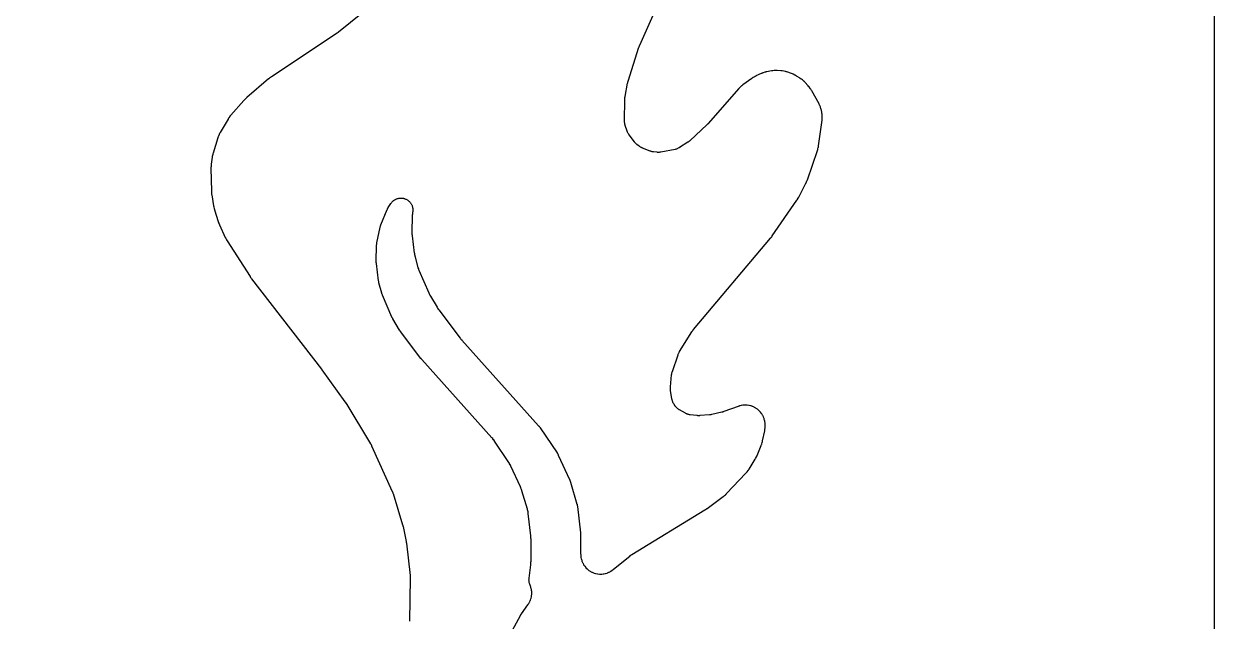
# Model space of a CAD drawing. Header units: millimetres. Extents: x 0 to 300, y 0 to 300.
# Drawn here: x 150.5 to 300.1, y 150 to 225 of the extents above; entities that cross this region are included whole.
import ezdxf

# ---------------------------------------------------------------- set-up
doc = ezdxf.new("R2010")
doc.units = ezdxf.units.MM
doc.layers.add('CUT', color=7, linetype='CONTINUOUS')

msp = doc.modelspace()

# ---------------------------------------------------------------- linework, layer by layer
at = {"layer": 'CUT'}
for points in [[(1.4375, 300.0625), (298.5625, 300.0625), (299.4478, 300.0625), (299.5212, 300.0589), (299.5794, 300.0503), (299.6365, 300.036), (299.6918, 300.0162), (299.745, 299.991), (299.7954, 299.9608), (299.8427, 299.9257), (299.8863, 299.8863), (299.9257, 299.8427), (299.9608, 299.7954), (299.991, 299.745), (300.0162, 299.6918), (300.036, 299.6365), (300.0503, 299.5794), (300.0589, 299.5212), (300.0625, 299.4478), (300.0625, 298.5625), (300.0625, 1.4375)], [(193.0363, 226.3944), (190.0201, 223.9931), (190.0125, 223.9871), (189.9947, 223.9733), (189.987, 223.9674), (189.9776, 223.9602), (189.9699, 223.9544), (189.9519, 223.941), (189.9441, 223.9353), (189.9378, 223.9307), (189.93, 223.925), (189.9116, 223.912), (189.9037, 223.9064), (189.894, 223.8997), (189.8861, 223.8942), (189.8674, 223.8815), (189.8594, 223.8761), (181.592, 218.3822), (181.5772, 218.372), (181.4818, 218.3045), (181.4673, 218.2938), (181.3502, 218.2055), (181.336, 218.1945), (181.2449, 218.1213), (181.231, 218.1098), (178.5094, 215.7873), (178.4935, 215.7733), (178.3919, 215.6802), (178.3765, 215.6656), (178.2534, 215.5445), (178.2385, 215.5294), (178.1438, 215.4294), (178.1295, 215.4137), (176.4843, 213.5494), (176.475, 213.5387), (176.4157, 213.4681), (176.4067, 213.4572), (176.372, 213.414), (176.3548, 213.3914), (176.2465, 213.2424), (176.2304, 213.2191), (176.2, 213.1728), (176.1923, 213.1608), (176.1436, 213.0826), (176.1362, 213.0705), (175.1287, 211.3665), (175.1199, 211.3511), (175.0644, 211.2505), (175.0561, 211.2349), (175.0245, 211.1736), (175.0093, 211.1416), (174.9164, 210.9316), (174.9031, 210.8988), (174.879, 210.8342), (174.8731, 210.8175), (174.8361, 210.7087), (174.8306, 210.6919), (174.2484, 208.7971), (174.2449, 208.7853), (174.223, 208.7086), (174.2198, 208.6968), (174.2076, 208.6504), (174.2018, 208.6266), (174.1676, 208.4708), (174.1628, 208.4468), (174.1544, 208.3995), (174.1524, 208.3874), (174.1401, 208.3086), (174.1383, 208.2965), (174.0152, 207.3865), (174.0139, 207.376), (174.0052, 207.3025), (174.004, 207.2915), (173.9993, 207.2433), (173.9974, 207.22), (173.9887, 207.0745), (173.9878, 207.052), (173.987, 207.013), (173.9868, 207.0024), (173.9865, 206.9293), (173.9866, 206.9174), (174.0313, 204.0163), (174.0316, 204.0055), (174.0341, 203.9301), (174.0346, 203.9189), (174.0372, 203.8696), (174.0389, 203.8458), (174.0525, 203.698), (174.0551, 203.6752), (174.0602, 203.6358), (174.0617, 203.6251), (174.0727, 203.5514), (174.0746, 203.5395), (174.304, 202.1884), (174.3079, 202.1677), (174.3356, 202.0335), (174.3402, 202.013), (174.3808, 201.846), (174.3861, 201.8256), (174.4232, 201.6938), (174.4292, 201.6736), (174.8981, 200.2036), (174.9041, 200.186), (174.9442, 200.0725), (174.9506, 200.0551), (175.0054, 199.9142), (175.0123, 199.897), (175.0594, 199.7862), (175.0669, 199.7692), (175.789, 198.2047), (175.7978, 198.1864), (175.8571, 198.0686), (175.8665, 198.0506), (175.9458, 197.9054), (175.9559, 197.8877), (176.023, 197.7742), (176.0336, 197.7569), (178.8912, 193.2761), (178.8987, 193.2646), (178.9482, 193.1908), (178.956, 193.1795), (179.0202, 193.0882), (179.0282, 193.0771), (179.0811, 193.0056), (179.0893, 192.9947), (187.8822, 181.6398), (187.889, 181.6311), (187.8957, 181.6223), (187.9038, 181.6116), (187.9081, 181.6058), (187.9162, 181.5949), (187.92, 181.5898), (187.9225, 181.5863), (187.9291, 181.5773), (187.9319, 181.5735), (190.8205, 177.5555), (190.8246, 177.5499), (190.834, 177.5366), (190.838, 177.5308), (190.8476, 177.5169), (190.8525, 177.5099), (190.8637, 177.4935), (190.8684, 177.4865), (190.8723, 177.4807), (190.877, 177.4735), (190.8881, 177.4565), (190.8928, 177.4493), (190.895, 177.4458), (190.9005, 177.4372), (190.9131, 177.4171), (190.9184, 177.4084), (194.0366, 172.2882), (194.0437, 172.2764), (194.0599, 172.2488), (194.0668, 172.2369), (194.075, 172.2225), (194.0817, 172.2105), (194.097, 172.1825), (194.1035, 172.1705), (194.1086, 172.1608), (194.1149, 172.1486), (194.1294, 172.1202), (194.1355, 172.1079), (194.1429, 172.0929), (194.1488, 172.0806), (194.1624, 172.0517), (194.1682, 172.0393), (196.7637, 166.3088), (196.7696, 166.2954), (196.7832, 166.264), (196.789, 166.2504), (196.7958, 166.2339), (196.8013, 166.2203), (196.8139, 166.1884), (196.8192, 166.1747), (196.8234, 166.1637), (196.8284, 166.1499), (196.84, 166.1176), (196.8448, 166.1038), (196.8506, 166.0868), (196.8552, 166.0729), (196.8657, 166.0402), (196.87, 166.0262), (198.0669, 162.0835), (198.0698, 162.0738), (198.0764, 162.0512), (198.0792, 162.0416), (198.0825, 162.0297), (198.0851, 162.02), (198.0912, 161.9973), (198.0937, 161.9875), (198.0957, 161.9797), (198.0982, 161.9699), (198.1037, 161.9471), (198.1061, 161.9373), (198.1088, 161.9253), (198.111, 161.9155), (198.1161, 161.8925), (198.1182, 161.8827), (198.5088, 160.0059), (198.5109, 159.9958), (198.5155, 159.9722), (198.5174, 159.962), (198.5197, 159.9496), (198.5215, 159.9395), (198.5256, 159.9157), (198.5273, 159.9055), (198.5286, 159.8973), (198.5302, 159.8871), (198.5338, 159.8633), (198.5352, 159.8531), (198.5369, 159.8406), (198.5383, 159.8304), (198.5413, 159.8065), (198.5425, 159.7962), (199.0027, 155.7574), (199.0042, 155.7431), (199.0075, 155.7097), (199.0088, 155.6953), (199.0102, 155.6778), (199.0112, 155.6635), (199.0134, 155.6299), (199.0143, 155.6156), (199.0148, 155.604), (199.0154, 155.5897), (199.0166, 155.5561), (199.0169, 155.5417), (199.0172, 155.5241), (199.0174, 155.5097), (199.0174, 155.4761), (199.0173, 155.4617), (198.9378, 149.9957)], [(207.2616, 140.4335), (212.8682, 150.6983), (212.8748, 150.7101), (212.8903, 150.7375), (212.897, 150.7492), (212.9053, 150.7634), (212.9122, 150.7749), (212.9285, 150.8018), (212.9356, 150.8133), (212.9413, 150.8225), (212.9486, 150.8339), (212.9657, 150.8603), (212.9731, 150.8715), (212.9823, 150.8852), (212.9898, 150.8963), (213.0077, 150.9222), (213.0155, 150.9333), (213.8029, 152.0368), (213.8111, 152.0487), (213.8638, 152.1264), (213.8718, 152.1384), (213.9023, 152.1858), (213.9173, 152.2105), (214.0098, 152.3708), (214.0363, 152.4222), (214.1119, 152.5884), (214.1333, 152.642), (214.1926, 152.8147), (214.2087, 152.8702), (214.2512, 153.0478), (214.2619, 153.1045), (214.287, 153.2854), (214.2922, 153.3429), (214.2999, 153.5253), (214.2995, 153.5831), (214.2896, 153.7654), (214.2837, 153.8228), (214.2563, 154.0034), (214.2449, 154.06), (214.2003, 154.237), (214.1835, 154.2923), (214.1212, 154.4666), (214.1109, 154.4936), (214.0893, 154.5457), (214.0886, 154.5474), (214.069, 154.5946), (214.0422, 154.6636), (214.0162, 154.7407), (214.0013, 154.7928), (213.9824, 154.8719), (213.9722, 154.9251), (213.9605, 155.0056), (213.9552, 155.0595), (213.9508, 155.1407), (213.9503, 155.1949), (213.9533, 155.2762), (213.9594, 155.3505), (213.9637, 155.3909), (214.1768, 157.0577), (214.1789, 157.0767), (214.1908, 157.2001), (214.1923, 157.2192), (214.2022, 157.3745), (214.2031, 157.3935), (214.207, 157.5175), (214.2073, 157.5366), (214.2072, 160.2798), (214.207, 160.2971), (214.2037, 160.4096), (214.203, 160.4269), (214.1948, 160.5678), (214.1936, 160.5851), (214.1838, 160.6972), (214.1821, 160.7144), (213.8555, 163.531), (213.8538, 163.5438), (213.8424, 163.6267), (213.8405, 163.6394), (213.8326, 163.6891), (213.828, 163.7145), (213.7945, 163.8784), (213.7888, 163.9035), (213.7767, 163.9523), (213.7734, 163.9648), (213.7514, 164.0456), (213.7479, 164.058), (213.0625, 166.3788), (213.056, 166.3994), (213.0114, 166.5327), (213.0041, 166.5531), (212.9421, 166.7182), (212.9342, 166.7383), (212.88, 166.8681), (212.8713, 166.8879), (211.6745, 169.4878), (211.6693, 169.4987), (211.6352, 169.5691), (211.6298, 169.5799), (211.6084, 169.6218), (211.5971, 169.6431), (211.5205, 169.7795), (211.5083, 169.8002), (211.4836, 169.8403), (211.4772, 169.8505), (211.4348, 169.9163), (211.4282, 169.9264), (209.6094, 172.6313), (209.5975, 172.6484), (209.5182, 172.7579), (209.5057, 172.7746), (209.4015, 172.9085), (209.3885, 172.9246), (209.3018, 173.0284), (209.2881, 173.0442), (200.4743, 182.8793), (200.4671, 182.8873), (200.4506, 182.9063), (200.4435, 182.9144), (200.4402, 182.9183), (200.4359, 182.9233), (200.426, 182.9352), (200.4218, 182.9402), (200.4186, 182.9441), (200.4111, 182.9533), (200.3937, 182.9748), (200.3869, 182.9833), (200.3822, 182.9894), (200.3714, 183.0034), (200.3667, 183.0095), (197.8178, 186.3723), (197.8148, 186.3762), (197.8101, 186.3825), (197.7962, 186.4015), (197.7717, 186.4361), (197.761, 186.4514), (197.7508, 186.4665), (197.7476, 186.4713), (197.7453, 186.4747), (197.7321, 186.495), (197.7077, 186.5337), (197.697, 186.5511), (196.8498, 187.9633), (196.8468, 187.9684), (196.842, 187.9764), (196.828, 188.001), (196.8035, 188.0457), (196.793, 188.0654), (196.783, 188.0848), (196.7798, 188.0909), (196.7776, 188.0954), (196.7648, 188.1215), (196.7415, 188.1713), (196.7315, 188.1936), (195.5256, 190.9659), (195.5225, 190.973), (195.5207, 190.9773), (195.4993, 191.0328), (195.4616, 191.141), (195.4437, 191.1982), (195.4434, 191.1994), (195.4406, 191.2098), (195.1006, 192.5039), (195.0991, 192.5096), (195.0968, 192.5186), (195.0903, 192.5458), (195.0793, 192.5952), (195.0747, 192.6169), (195.0706, 192.6381), (195.0693, 192.6448), (195.0683, 192.6497), (195.0634, 192.6781), (195.055, 192.7319), (195.0516, 192.7559), (194.7708, 194.9376), (194.7699, 194.9452), (194.7693, 194.9497), (194.7643, 195.0077), (194.7581, 195.1195), (194.7568, 195.1781), (194.7568, 195.1792), (194.757, 195.1898), (194.8016, 197.2199), (194.8035, 197.2614), (194.8087, 197.3374), (194.8182, 197.4199), (194.8303, 197.495), (194.8379, 197.5359), (195.2474, 199.4888), (195.257, 199.5299), (195.2765, 199.605), (195.3015, 199.6858), (195.328, 199.7586), (195.3433, 199.7981), (196.1372, 201.7036), (196.1418, 201.7143), (196.1459, 201.7238), (196.1648, 201.7648), (196.1903, 201.8166), (196.2228, 201.8766), (196.2543, 201.93), (196.2722, 201.9589), (196.5829, 202.4421), (196.6078, 202.4788), (196.6549, 202.5447), (196.7098, 202.614), (196.7486, 202.6584), (196.8101, 202.722), (196.853, 202.7623), (196.9204, 202.8195), (196.9671, 202.8554), (197.0398, 202.9058), (197.0898, 202.9369), (197.1672, 202.9799), (197.22, 203.006), (197.3011, 203.0412), (197.3562, 203.0619), (197.4405, 203.089), (197.4973, 203.1042), (197.5838, 203.1229), (197.6419, 203.1325), (197.7298, 203.1425), (197.7886, 203.1464), (197.877, 203.1478), (197.9359, 203.1458), (198.024, 203.1385), (198.0824, 203.1308), (198.1694, 203.1149), (198.2268, 203.1015), (198.3118, 203.0771), (198.3676, 203.0581), (198.4498, 203.0255), (198.5034, 203.0011), (198.582, 202.9606), (198.633, 202.931), (198.7073, 202.883), (198.7551, 202.8486), (198.8243, 202.7935), (198.8685, 202.7546), (198.9319, 202.693), (198.9721, 202.6499), (199.0292, 202.5823), (199.065, 202.5355), (199.1151, 202.4627), (199.1461, 202.4126), (199.1889, 202.3352), (199.2148, 202.2823), (199.2498, 202.201), (199.2704, 202.1458), (199.2972, 202.0616), (199.3123, 202.0046), (199.3307, 201.9181), (199.3402, 201.86), (199.35, 201.7721), (199.3537, 201.7133), (199.3548, 201.6248), (199.3527, 201.566), (199.3452, 201.4778), (199.3343, 201.3975), (199.3273, 201.3538), (199.3266, 201.3503), (199.3243, 201.3367), (199.3156, 201.2833), (199.3118, 201.2558), (199.2913, 201.0771), (199.2888, 201.0495), (199.2851, 200.9955), (199.2843, 200.9817), (199.2802, 200.8918), (199.2798, 200.878), (199.236, 198.8893), (199.2358, 198.8787), (199.2355, 198.8049), (199.2355, 198.7938), (199.2362, 198.7454), (199.237, 198.7221), (199.2447, 198.5768), (199.2463, 198.5544), (199.2498, 198.5155), (199.2508, 198.505), (199.2587, 198.4324), (199.2601, 198.4206), (199.5414, 196.2296), (199.5442, 196.2104), (199.5643, 196.0862), (199.5677, 196.0672), (199.5978, 195.9122), (199.6018, 195.8932), (199.6299, 195.7706), (199.6345, 195.7518), (199.9506, 194.548), (199.9535, 194.5376), (199.974, 194.4648), (199.9771, 194.454), (199.9915, 194.4066), (199.9989, 194.3839), (200.0476, 194.2432), (200.0555, 194.2216), (200.07, 194.1845), (200.074, 194.1744), (200.1024, 194.1053), (200.1072, 194.0941), (201.3447, 191.2472), (201.3528, 191.2294), (201.4071, 191.1148), (201.4157, 191.0973), (201.4886, 190.9558), (201.4978, 190.9386), (201.5595, 190.8277), (201.5692, 190.8108), (202.3947, 189.4345), (202.4032, 189.4207), (202.4599, 189.3317), (202.4689, 189.3181), (202.5431, 189.2083), (202.5524, 189.195), (202.6138, 189.1091), (202.6235, 189.096), (205.3071, 185.5553), (205.3147, 185.5456), (205.3643, 185.4828), (205.3721, 185.4732), (205.436, 185.3957), (205.4439, 185.3862), (205.4961, 185.3256), (205.5042, 185.3163), (215.1583, 174.5429), (215.1686, 174.5312), (215.1924, 174.5037), (215.2025, 174.4918), (215.2147, 174.4772), (215.2246, 174.4652), (215.2475, 174.4368), (215.2571, 174.4246), (215.2741, 174.4028), (215.2836, 174.3904), (215.3055, 174.3613), (215.3147, 174.3487), (215.3259, 174.3333), (215.3349, 174.3206), (215.3558, 174.2907), (215.3646, 174.2778), (217.4832, 171.1269), (217.4882, 171.1194), (217.4965, 171.1068), (217.5157, 171.0763), (217.5473, 171.0238), (217.5609, 171.0004), (217.5623, 170.9979), (217.5752, 170.9741), (217.6036, 170.9199), (217.6196, 170.8875), (217.6261, 170.8739), (217.6299, 170.8658), (219.0384, 167.8061), (219.045, 167.7913), (219.0602, 167.7566), (219.0666, 167.7417), (219.0742, 167.7234), (219.0803, 167.7084), (219.0943, 167.6732), (219.1001, 167.658), (219.1102, 167.6312), (219.1158, 167.616), (219.1285, 167.5803), (219.1338, 167.5649), (219.14, 167.5462), (219.1451, 167.5307), (219.1564, 167.4946), (219.1612, 167.4791), (219.981, 164.7029), (219.9837, 164.6936), (219.9881, 164.6782), (219.9978, 164.6408), (220.013, 164.5772), (220.0192, 164.5489), (220.0198, 164.5458), (220.0252, 164.5174), (220.0362, 164.4529), (220.0419, 164.4147), (220.0439, 164.3987), (220.0451, 164.3891), (220.4279, 161.0879), (220.4293, 161.0749), (220.4323, 161.0448), (220.4336, 161.0319), (220.4349, 161.0161), (220.436, 161.0032), (220.4381, 160.9729), (220.439, 160.96), (220.4403, 160.937), (220.441, 160.9241), (220.4423, 160.8938), (220.4428, 160.8808), (220.4432, 160.865), (220.4435, 160.852), (220.4439, 160.8217), (220.444, 160.8087), (220.4441, 158.4691), (220.4443, 158.4543), (220.4467, 158.3586), (220.4472, 158.3439), (220.45, 158.2864), (220.4522, 158.257), (220.4707, 158.069), (220.4794, 158.0107), (220.5158, 157.828), (220.5301, 157.7709), (220.5842, 157.5926), (220.6041, 157.5372), (220.6754, 157.3651), (220.7006, 157.3118), (220.7885, 157.1476), (220.8188, 157.097), (220.9224, 156.9422), (220.9575, 156.8949), (221.0758, 156.751), (221.1154, 156.7073), (221.2472, 156.5757), (221.2909, 156.5361), (221.435, 156.4181), (221.4823, 156.383), (221.6373, 156.2796), (221.6879, 156.2494), (221.8522, 156.1617), (221.9055, 156.1365), (222.0777, 156.0654), (222.1332, 156.0456), (222.3115, 155.9917), (222.3687, 155.9774), (222.5514, 155.9413), (222.6097, 155.9327), (222.7951, 155.9147), (222.854, 155.9118), (223.0403, 155.9121), (223.0991, 155.915), (223.2845, 155.9335), (223.3428, 155.9422), (223.5254, 155.9788), (223.5825, 155.9932), (223.7607, 156.0476), (223.8162, 156.0675), (223.9882, 156.139), (224.0414, 156.1643), (224.2056, 156.2524), (224.2561, 156.2828), (224.4129, 156.3879), (224.437, 156.4049), (224.4832, 156.4393), (224.4949, 156.4482), (224.5703, 156.5073), (224.5818, 156.5165), (226.6043, 158.1822), (226.6167, 158.1922), (226.6457, 158.2152), (226.6582, 158.225), (226.6736, 158.2368), (226.6863, 158.2463), (226.7161, 158.2683), (226.7289, 158.2776), (226.7518, 158.2939), (226.7648, 158.303), (226.7954, 158.3239), (226.8086, 158.3328), (226.8247, 158.3435), (226.8381, 158.3521), (226.8693, 158.3719), (226.8828, 158.3803), (236.0604, 163.9792), (236.0713, 163.986), (236.1416, 164.0309), (236.1524, 164.038), (236.2394, 164.0963), (236.25, 164.1036), (236.3183, 164.1516), (236.3288, 164.159), (238.3701, 165.658), (238.3807, 165.666), (238.449, 165.7185), (238.4594, 165.7267), (238.4998, 165.7592), (238.5201, 165.7763), (238.6494, 165.8901), (238.6689, 165.9081), (238.7063, 165.944), (238.7157, 165.9533), (238.7765, 166.0144), (238.7857, 166.0239), (241.2105, 168.5721), (241.2213, 168.5837), (241.2902, 168.66), (241.3006, 168.6719), (241.3408, 168.7188), (241.3607, 168.7434), (241.4859, 168.9063), (241.5045, 168.9319), (241.5395, 168.9828), (241.5483, 168.996), (241.6043, 169.0822), (241.6128, 169.0956), (242.3825, 170.3521), (242.3882, 170.3616), (242.4274, 170.4283), (242.4331, 170.4383), (242.458, 170.4826), (242.4695, 170.5041), (242.5387, 170.6399), (242.549, 170.6611), (242.5661, 170.6982), (242.5706, 170.7083), (242.6014, 170.7784), (242.6062, 170.7898), (243.1413, 172.0811), (243.1466, 172.0944), (243.1801, 172.181), (243.1851, 172.1944), (243.2039, 172.2469), (243.213, 172.274), (243.2674, 172.4516), (243.2751, 172.4791), (243.2889, 172.5332), (243.2923, 172.5471), (243.3131, 172.6376), (243.3161, 172.6516), (243.5714, 173.8971), (243.574, 173.9105), (243.5898, 173.9977), (243.592, 174.0111), (243.6003, 174.0637), (243.604, 174.0907), (243.6236, 174.2666), (243.6261, 174.2937), (243.6296, 174.3468), (243.6303, 174.3605), (243.6341, 174.4489), (243.6346, 174.4625), (243.6359, 174.529), (243.636, 174.5436), (243.6357, 174.6382), (243.6354, 174.6528), (243.6339, 174.7096), (243.6323, 174.7387), (243.618, 174.9247), (243.6108, 174.9825), (243.579, 175.1638), (243.5661, 175.2206), (243.5169, 175.3979), (243.4986, 175.4532), (243.4324, 175.625), (243.4089, 175.6782), (243.3264, 175.8427), (243.2978, 175.8934), (243.1997, 176.0492), (243.1663, 176.0969), (243.0536, 176.2424), (243.0158, 176.2867), (242.8895, 176.4206), (242.8475, 176.4609), (242.7089, 176.582), (242.6632, 176.6181), (242.5135, 176.7251), (242.4645, 176.7566), (242.3051, 176.8486), (242.2533, 176.8753), (242.0858, 176.9514), (242.0316, 176.9729), (241.8575, 177.0324), (241.8015, 177.0485), (241.6224, 177.0909), (241.5652, 177.1015), (241.3828, 177.1264), (241.3248, 177.1314), (241.1409, 177.1384), (241.0827, 177.1378), (240.8989, 177.127), (240.841, 177.1207), (240.6592, 177.0921), (240.6022, 177.0803), (240.4215, 177.0336), (240.3935, 177.0256), (240.3392, 177.0087), (240.3254, 177.0042), (240.2358, 176.9739), (240.222, 176.9691), (238.4576, 176.3248), (238.4445, 176.3201), (238.4139, 176.3095), (238.4008, 176.305), (238.3847, 176.2997), (238.3715, 176.2954), (238.3406, 176.2858), (238.3273, 176.2817), (238.3037, 176.2747), (238.2904, 176.2709), (238.2592, 176.2621), (238.2458, 176.2585), (238.2294, 176.2542), (238.2159, 176.2507), (238.1845, 176.243), (238.171, 176.2397), (236.9336, 175.9543), (236.927, 175.9528), (236.9115, 175.9494), (236.9049, 175.9479), (236.902, 175.9473), (236.8759, 175.9421), (236.8147, 175.9308), (236.7933, 175.9272), (236.7597, 175.9226), (236.683, 175.9138), (236.6497, 175.9105), (235.4113, 175.8135), (235.3998, 175.8127), (235.3809, 175.8114), (235.3355, 175.8096), (235.259, 175.8085), (235.2251, 175.8086), (235.2214, 175.8087), (235.1875, 175.8101), (235.1108, 175.8147), (235.0656, 175.8186), (235.0469, 175.8207), (235.0356, 175.822), (234.1882, 175.9273), (234.1773, 175.9287), (234.1619, 175.9308), (234.1128, 175.9389), (234.0461, 175.9518), (233.9709, 175.9698), (233.9213, 175.9838), (233.848, 176.0082), (233.7998, 176.0265), (233.7288, 176.057), (233.6676, 176.0865), (233.6234, 176.1093), (233.6097, 176.1168), (233.6001, 176.1222), (232.8475, 176.5496), (232.8385, 176.5548), (232.8375, 176.5554), (232.7898, 176.5852), (232.7216, 176.631), (232.6466, 176.6872), (232.5992, 176.7266), (232.5309, 176.7898), (232.4876, 176.8342), (232.4262, 176.9041), (232.3763, 176.9672), (232.3428, 177.0124), (232.3411, 177.0148), (232.335, 177.0239), (232.1609, 177.2814), (232.1553, 177.2897), (232.1547, 177.2907), (232.126, 177.3371), (232.0862, 177.4063), (232.0449, 177.4873), (232.0204, 177.5419), (231.9876, 177.6261), (231.9687, 177.6831), (231.9445, 177.7701), (231.9274, 177.8463), (231.9171, 177.8999), (231.9166, 177.9028), (231.915, 177.9133), (231.7545, 178.9896), (231.7526, 179.0029), (231.7497, 179.025), (231.7441, 179.0783), (231.7375, 179.1688), (231.7354, 179.2089), (231.7353, 179.213), (231.735, 179.2532), (231.7365, 179.344), (231.7389, 179.3975), (231.7406, 179.4197), (231.7417, 179.4331), (231.8778, 180.9373), (231.8791, 180.9506), (231.8814, 180.9727), (231.8886, 181.0258), (231.9035, 181.1153), (231.911, 181.1547), (231.9118, 181.1587), (231.921, 181.1978), (231.9438, 181.2856), (231.9588, 181.337), (231.9657, 181.3582), (231.9699, 181.3709), (232.6835, 183.4658), (232.6878, 183.478), (232.695, 183.4983), (232.7138, 183.5465), (232.748, 183.6273), (232.7639, 183.6628), (232.7656, 183.6664), (232.7831, 183.7011), (232.8241, 183.7787), (232.8496, 183.8238), (232.8608, 183.8422), (232.8676, 183.8532), (234.4263, 186.3469), (234.4349, 186.3603), (234.4551, 186.3915), (234.4639, 186.4047), (234.4748, 186.4208), (234.4838, 186.434), (234.5052, 186.4644), (234.5144, 186.4773), (234.531, 186.5001), (234.5405, 186.5129), (234.5629, 186.5425), (234.5726, 186.5552), (234.5846, 186.5705), (234.5945, 186.5829), (234.618, 186.6117), (234.6281, 186.624), (244.2959, 198.0957), (244.305, 198.1068), (244.3635, 198.1797), (244.3724, 198.191), (244.4436, 198.2843), (244.4522, 198.2958), (244.5072, 198.3714), (244.5155, 198.3832), (247.6089, 202.8626), (247.6193, 202.8783), (247.6858, 202.9812), (247.6957, 202.9972), (247.775, 203.1289), (247.7844, 203.1452), (247.8442, 203.2521), (247.8532, 203.2687), (248.7594, 205.0149), (248.7641, 205.0242), (248.7967, 205.0899), (248.8015, 205.0997), (248.8221, 205.1431), (248.8317, 205.1642), (248.8885, 205.297), (248.8969, 205.3176), (248.9107, 205.3537), (248.9144, 205.3635), (248.9392, 205.4316), (248.9432, 205.4427), (250.2048, 209.1247), (250.2094, 209.1385), (250.2376, 209.228), (250.2418, 209.2418), (250.2575, 209.296), (250.2649, 209.324), (250.3084, 209.5066), (250.3144, 209.5349), (250.3248, 209.5904), (250.3273, 209.6046), (250.3424, 209.6973), (250.3446, 209.7116), (250.7882, 212.9203), (250.7898, 212.9332), (250.7996, 213.0172), (250.801, 213.0302), (250.8057, 213.0808), (250.8076, 213.1068), (250.816, 213.2735), (250.8164, 213.3255), (250.8105, 213.4901), (250.8063, 213.5419), (250.7859, 213.7076), (250.7821, 213.7333), (250.7737, 213.7835), (250.7714, 213.7963), (250.7556, 213.8794), (250.753, 213.8922), (250.6949, 214.165), (250.6917, 214.1792), (250.6696, 214.2717), (250.6661, 214.2859), (250.6515, 214.3411), (250.6433, 214.3692), (250.5866, 214.5479), (250.5662, 214.6028), (250.4923, 214.7751), (250.4802, 214.8017), (250.4551, 214.853), (250.4486, 214.8661), (250.4048, 214.9505), (250.398, 214.9634), (249.4834, 216.6281), (249.4745, 216.6438), (249.415, 216.7448), (249.4056, 216.7603), (249.368, 216.8198), (249.3479, 216.8497), (249.2112, 217.0401), (249.1892, 217.0688), (249.1448, 217.1234), (249.1332, 217.1372), (249.0565, 217.226), (249.0445, 217.2394), (248.6247, 217.6964), (248.6157, 217.706), (248.5562, 217.768), (248.5469, 217.7774), (248.5103, 217.8139), (248.4912, 217.8321), (248.366, 217.9463), (248.3255, 217.9802), (248.1907, 218.083), (248.1694, 218.0985), (248.127, 218.128), (248.116, 218.1354), (248.0444, 218.1829), (248.0333, 218.1901), (247.582, 218.4752), (247.5672, 218.4842), (247.4703, 218.5416), (247.4553, 218.5502), (247.3962, 218.5829), (247.3654, 218.5988), (247.1627, 218.6962), (247.131, 218.7103), (247.0686, 218.736), (247.0525, 218.7424), (246.9472, 218.7822), (246.9309, 218.788), (246.3665, 218.9829), (246.3537, 218.9872), (246.2699, 219.014), (246.257, 219.018), (246.2063, 219.0329), (246.1802, 219.04), (246.0119, 219.0816), (245.9589, 219.0922), (245.7876, 219.1185), (245.7607, 219.122), (245.7082, 219.1276), (245.6947, 219.1289), (245.6072, 219.1363), (245.5937, 219.1373), (245.1531, 219.1647), (245.1405, 219.1653), (245.0588, 219.1687), (245.0463, 219.169), (244.9971, 219.17), (244.9719, 219.17), (244.8106, 219.1665), (244.7604, 219.1633), (244.6, 219.1462), (244.575, 219.143), (244.5264, 219.1358), (244.5139, 219.1338), (244.4333, 219.1201), (244.4209, 219.1178), (243.8576, 219.0097), (243.8402, 219.006), (243.7272, 218.9808), (243.7098, 218.9767), (243.6425, 218.9596), (243.6082, 218.9498), (243.3878, 218.8795), (243.3541, 218.8677), (243.2893, 218.8427), (243.2728, 218.836), (243.166, 218.7912), (243.1497, 218.7841), (242.4781, 218.4783), (242.4647, 218.4719), (242.3781, 218.4299), (242.3648, 218.4232), (242.3134, 218.3967), (242.2874, 218.3824), (242.1209, 218.2857), (242.0956, 218.2702), (242.0471, 218.2387), (242.0347, 218.2305), (241.9552, 218.1761), (241.9431, 218.1676), (240.845, 217.3754), (240.8314, 217.3653), (240.7439, 217.2983), (240.7306, 217.2878), (240.6792, 217.2462), (240.6535, 217.2241), (240.4906, 217.076), (240.4662, 217.0525), (240.4199, 217.0053), (240.4082, 216.993), (240.3332, 216.9123), (240.3219, 216.8997), (236.4786, 212.5161), (236.4712, 212.5078), (236.454, 212.4886), (236.4465, 212.4804), (236.4374, 212.4705), (236.4299, 212.4624), (236.4122, 212.4437), (236.4045, 212.4357), (236.3909, 212.4216), (236.3832, 212.4137), (236.365, 212.3954), (236.3572, 212.3876), (236.3475, 212.3781), (236.3396, 212.3704), (236.321, 212.3525), (236.313, 212.3449), (234.199, 210.3648), (234.1912, 210.3577), (234.1783, 210.3458), (234.1464, 210.318), (234.0914, 210.2722), (234.0667, 210.2524), (234.064, 210.2503), (234.0386, 210.2314), (233.9805, 210.1896), (233.9456, 210.1657), (233.9309, 210.1561), (233.922, 210.1504), (232.8587, 209.4766), (232.8498, 209.471), (232.8419, 209.4662), (232.7902, 209.4365), (232.7136, 209.396), (232.6245, 209.3549), (232.5638, 209.3308), (232.4707, 209.2996), (232.3871, 209.2766), (232.3292, 209.2627), (232.3201, 209.2608), (232.3098, 209.2588), (230.5191, 208.9132), (230.5079, 208.9111), (230.4892, 208.9078), (230.4439, 208.9008), (230.3845, 208.8932), (230.3047, 208.8866), (230.2245, 208.8836), (230.1444, 208.8841), (230.0846, 208.8871), (230.039, 208.8906), (230.0201, 208.8926), (230.0087, 208.8938), (229.6141, 208.9392), (229.6044, 208.9404), (229.5882, 208.9424), (229.5495, 208.9481), (229.499, 208.9567), (229.432, 208.9708), (229.3653, 208.9875), (229.2995, 209.0066), (229.2509, 209.0228), (229.214, 209.036), (229.1988, 209.0418), (229.1897, 209.0453), (228.207, 209.4326), (228.1974, 209.4365), (228.1815, 209.443), (228.1436, 209.4595), (228.0944, 209.4822), (228.0299, 209.5152), (227.9667, 209.5509), (227.9051, 209.5889), (227.8602, 209.6193), (227.8264, 209.6432), (227.8126, 209.6535), (227.8044, 209.6597), (227.5222, 209.8748), (227.5139, 209.8812), (227.5001, 209.892), (227.4677, 209.9185), (227.426, 209.9543), (227.3724, 210.0043), (227.3206, 210.0567), (227.2712, 210.111), (227.2359, 210.153), (227.2097, 210.1858), (227.1991, 210.1996), (227.1928, 210.208), (226.5375, 211.0885), (226.5308, 211.0976), (226.5197, 211.1129), (226.494, 211.1504), (226.4615, 211.2003), (226.4211, 211.2688), (226.3837, 211.3393), (226.3495, 211.4112), (226.3264, 211.466), (226.3097, 211.5083), (226.3033, 211.5261), (226.2994, 211.5368), (226.0486, 212.2538), (226.0454, 212.263), (226.0426, 212.2712), (226.0265, 212.3242), (226.0055, 212.402), (225.9862, 212.4911), (225.9763, 212.551), (225.9661, 212.6417), (225.9612, 212.7221), (225.9595, 212.7775), (225.9595, 212.7861), (225.9596, 212.7959), (225.9903, 215.5506), (225.9905, 215.5608), (225.9908, 215.5777), (225.9927, 215.6185), (225.9974, 215.6874), (225.9999, 215.7178), (226.0003, 215.721), (226.0039, 215.7514), (226.0132, 215.8198), (226.0197, 215.8601), (226.0227, 215.8768), (226.0246, 215.8868), (226.3516, 217.5657), (226.3542, 217.5784), (226.3604, 217.6081), (226.3632, 217.6209), (226.3667, 217.6364), (226.3696, 217.649), (226.3767, 217.6786), (226.3799, 217.6912), (226.3856, 217.7135), (226.3889, 217.7261), (226.3968, 217.7554), (226.4003, 217.768), (226.4047, 217.7832), (226.4084, 217.7957), (226.4172, 217.8248), (226.421, 217.8372), (227.7723, 222.084), (227.7763, 222.0961), (227.7857, 222.1243), (227.7898, 222.1363), (227.7949, 222.151), (227.7992, 222.163), (227.8094, 222.1909), (227.8139, 222.2028), (227.8219, 222.2238), (227.8265, 222.2357), (227.8375, 222.2633), (227.8423, 222.2751), (227.8482, 222.2894), (227.8532, 222.3011), (227.8649, 222.3284), (227.8701, 222.34), (230.0658, 227.2413)]]:
    msp.add_lwpolyline(points, dxfattribs=at)

doc.saveas('drawing.dxf')
